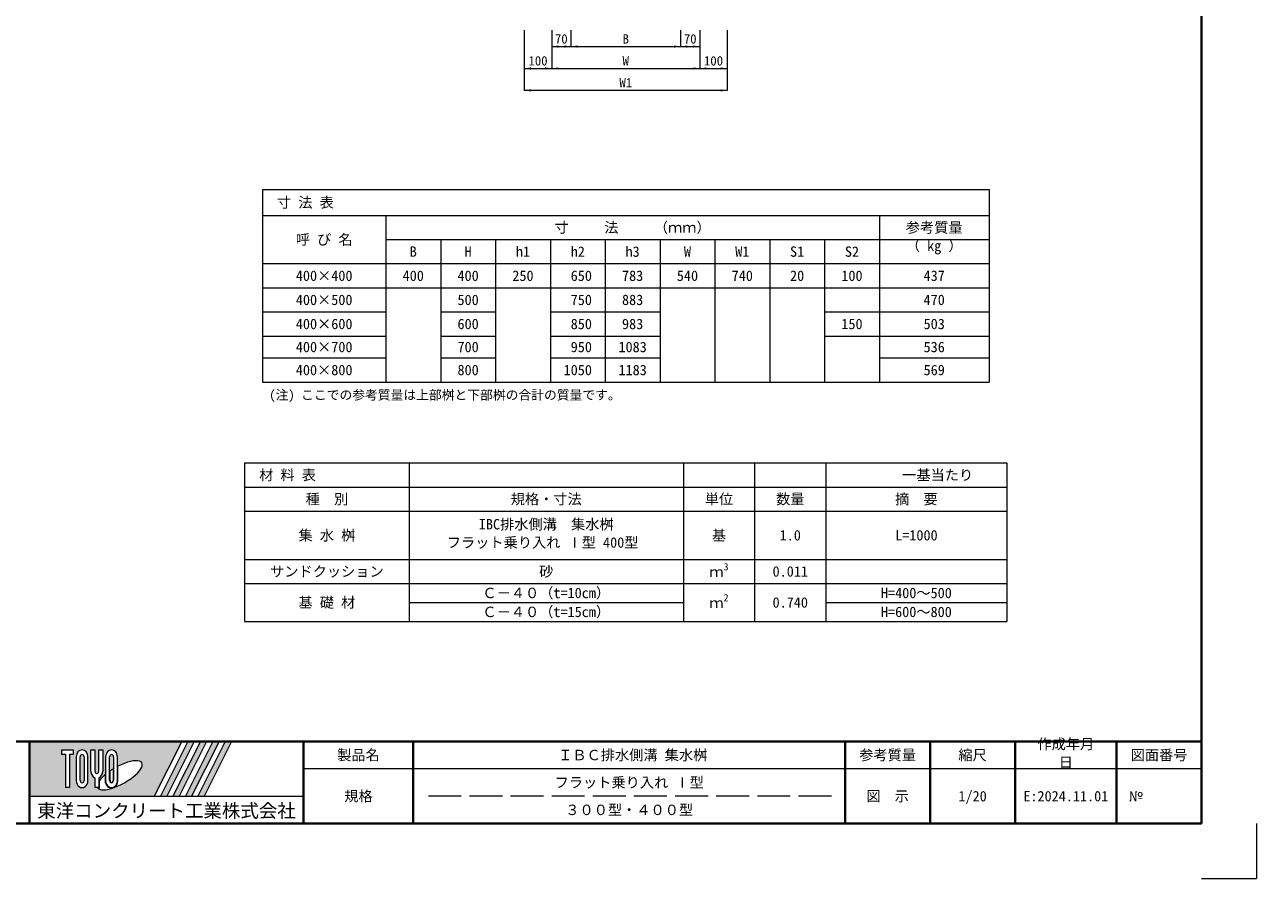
# Model space of a CAD drawing. Units: millimetres at full size, sheet at 1:20. Extents: x 0 to 8400, y 0 to 13400.
# Drawn here: x 3908 to 8400, y 7460 to 10575 of the extents above; entities that cross this region are included whole.
import ezdxf
from ezdxf.enums import TextEntityAlignment as Align

# ---------------------------------------------------------------- set-up
doc = ezdxf.new("R2010")
doc.units = ezdxf.units.MM
doc.header["$LTSCALE"] = 20
doc.linetypes.add('DASHED', pattern=[7.5, 6, -1.5])
for name, color, linetype, lineweight in [('Defpoints_3', 8, 'Continuous', 0), ('図枠', 7, 'Continuous', 5), ('寸法・材料表', 7, 'Continuous', 13), ('寸法線', 7, 'Continuous', 13), ('補助線', 8, 'Continuous', 20)]:
    doc.layers.add(name, color=color, linetype=linetype, lineweight=lineweight)
doc.styles.add('ＭＳ ゴシック', font='')
doc.styles.get('ＭＳ ゴシック').set_extended_font_data('MS Gothic')

# ---------------------------------------------------------------- blocks, each defined once
blk = doc.blocks.new('filled_arrow')
at = {"color": 0, "linetype": 'Continuous', "lineweight": -2}
blk.add_solid([(7.5, 1.25), (0, 0), (7.5, -1.25)], dxfattribs=at)

msp = doc.modelspace()

# ---------------------------------------------------------------- hatches: boundary and pattern name
at = {"layer": '図枠'}
h = msp.add_hatch(color=256, dxfattribs=at)
h.paths.add_polyline_path([(3925, 7959.96), (3925, 7759.96), (4380.31, 7759.96), (4480.31, 7959.96)])
edge = h.paths.add_edge_path(flags=16)
edge.add_ellipse((4254.45, 7836.13), major_axis=(80.81, 45.23), ratio=0.3471473, start_angle=-144.31122, end_angle=72.1899, ccw=False)
edge.add_ellipse((4224.52, 7816.6), major_axis=(0, 27.5), ratio=0.8463542, start_angle=-160.70346, end_angle=-90)
edge.add_line((4247.8, 7816.6), (4247.8, 7869.02))
edge = h.paths.add_edge_path(flags=16)
edge.add_ellipse((4224.52, 7903.33), major_axis=(0, 25.38), ratio=0.8463542, start_angle=-90, end_angle=90, ccw=False)
edge.add_line((4246.01, 7903.33), (4246.01, 7816.6))
edge.add_ellipse((4224.52, 7816.6), major_axis=(0, 25.38), ratio=0.8463542, start_angle=90, end_angle=-90, ccw=False)
edge.add_line((4203.04, 7816.6), (4203.04, 7903.33))
edge = h.paths.add_edge_path(flags=16)
edge.add_line((4231.69, 7903.33), (4231.69, 7816.6))
edge.add_ellipse((4224.52, 7816.6), major_axis=(0, 8.46), ratio=0.8463542, start_angle=90, end_angle=-90, ccw=False)
edge.add_line((4217.36, 7816.6), (4217.36, 7903.33))
edge.add_ellipse((4224.52, 7903.33), major_axis=(0, 8.46), ratio=0.8463542, start_angle=-90, end_angle=90, ccw=False)
edge = h.paths.add_edge_path(flags=16)
edge.add_line((4229.9, 7859), (4229.9, 7816.6))
edge.add_ellipse((4224.52, 7816.6), major_axis=(0, 6.35), ratio=0.8463542, start_angle=90, end_angle=-90, ccw=False)
edge.add_line((4219.15, 7816.6), (4219.15, 7852.06))
edge.add_ellipse((4254.45, 7836.13), major_axis=(80.81, 45.23), ratio=0.3471473, start_angle=107.79174, end_angle=126.47132, ccw=False)
edge = h.paths.add_edge_path(flags=16)
edge.add_ellipse((4170.81, 7850.97), major_axis=(0, 25.38), ratio=0.8463542, start_angle=-163.34117, end_angle=-90, ccw=False)
edge.add_line((4177.97, 7827.04), (4177.97, 7791.21))
edge.add_line((4177.97, 7791.21), (4163.65, 7791.21))
edge.add_line((4163.65, 7791.21), (4163.65, 7827.04))
edge.add_ellipse((4170.81, 7850.97), major_axis=(0, 25.38), ratio=0.8463542, start_angle=90, end_angle=163.34117, ccw=False)
edge.add_line((4149.33, 7850.97), (4149.33, 7928.71))
edge.add_line((4149.33, 7928.71), (4163.65, 7928.71))
edge.add_line((4163.65, 7928.71), (4163.65, 7850.97))
edge.add_ellipse((4170.81, 7850.97), major_axis=(0, 8.46), ratio=0.8463542, start_angle=90, end_angle=-90)
edge.add_line((4177.97, 7850.97), (4177.97, 7928.71))
edge.add_line((4177.97, 7928.71), (4192.3, 7928.71))
edge.add_line((4192.3, 7928.71), (4192.3, 7850.97))
edge = h.paths.add_edge_path(flags=16)
edge.add_line((4201.25, 7838.49), (4201.25, 7816.6))
edge.add_ellipse((4224.52, 7816.6), major_axis=(0, 27.5), ratio=0.8463542, start_angle=90, end_angle=-171.54427)
edge.add_ellipse((4254.45, 7836.13), major_axis=(80.81, 45.23), ratio=0.3471473, start_angle=-178.64954, end_angle=-148.29244, ccw=False)
edge.add_line((4174.89, 7789.1), (4179.76, 7789.1))
edge.add_line((4179.76, 7789.1), (4179.76, 7815.91))
edge.add_ellipse((4254.45, 7836.13), major_axis=(80.81, 45.23), ratio=0.3471473, start_angle=148.21912, end_angle=165.90812, ccw=False)
edge = h.paths.add_edge_path(flags=16)
edge.add_ellipse((4117.1, 7903.33), major_axis=(0, 25.38), ratio=0.8463542, start_angle=-90, end_angle=90, ccw=False)
edge.add_line((4138.59, 7903.33), (4138.59, 7816.6))
edge.add_ellipse((4117.1, 7816.6), major_axis=(0, 25.38), ratio=0.8463542, start_angle=90, end_angle=-90, ccw=False)
edge.add_line((4095.62, 7816.6), (4095.62, 7903.33))
edge = h.paths.add_edge_path(flags=16)
edge.add_line((4124.26, 7903.33), (4124.26, 7816.6))
edge.add_ellipse((4117.1, 7816.6), major_axis=(0, 8.46), ratio=0.8463542, start_angle=90, end_angle=-90, ccw=False)
edge.add_line((4109.94, 7816.6), (4109.94, 7903.33))
edge.add_ellipse((4117.1, 7903.33), major_axis=(0, 8.46), ratio=0.8463542, start_angle=-90, end_angle=90, ccw=False)
h.paths.add_polyline_path([(4084.88, 7928.71), (4084.88, 7911.79), (4070.55, 7911.79), (4070.55, 7791.21), (4056.23, 7791.21), (4056.23, 7911.79), (4041.91, 7911.79), (4041.91, 7928.71)], flags=16)
for points in [[(4403, 7759.96), (4425.69, 7759.96), (4525.69, 7959.96), (4503, 7959.96)], [(4571.06, 7959.96), (4548.38, 7959.96), (4448.38, 7759.96), (4471.06, 7759.96)], [(4616.44, 7959.96), (4593.75, 7959.96), (4493.75, 7759.96), (4516.44, 7759.96)], [(4661.81, 7959.96), (4639.12, 7959.96), (4539.12, 7759.96), (4561.81, 7759.96)]]:
    msp.add_hatch(color=256, dxfattribs=at).paths.add_polyline_path(points)

# ---------------------------------------------------------------- linework, layer by layer
at = {"layer": 'Defpoints_3'}
for p, q in [((4775, 9973.91), (7425, 9973.91)), ((4775, 9973.91), (4775, 9878.91)), ((7425, 9973.91), (7425, 9878.91)), ((7025, 9790.91), (7425, 9790.91)), ((5225, 9614.91), (5425, 9614.91)), ((5625, 9614.91), (5825, 9614.91)), ((6225, 9614.91), (7025, 9614.91)), ((6825, 9438.91), (7025, 9438.91)), ((4710, 8975.92), (7490, 8975.92)), ((4710, 8975.92), (4710, 8887.92)), ((5310, 8975.92), (5310, 8887.92)), ((6310, 8975.92), (6310, 8887.92)), ((6570, 8975.92), (6570, 8887.92)), ((6830, 8975.92), (6830, 8887.92)), ((7490, 8975.92), (7490, 8887.92))]:
    msp.add_line(p, q, dxfattribs=at)
at = {"layer": 'Defpoints_3', "color": 7, "lineweight": 13}
for p in [(8400, 7659.96), (8200, 7459.96)]:
    msp.add_line(p, (8400, 7459.96), dxfattribs=at)
at = {"layer": '図枠', "lineweight": 40}
for p, q in [((8200, 7659.96), (8200, 13199.96)), ((400, 7959.96), (8200, 7959.96)), ((3925, 7659.96), (3925, 7959.96)), ((4925, 7659.96), (4925, 7959.96)), ((5325, 7659.96), (5325, 7959.96)), ((6900, 7659.96), (6900, 7959.96)), ((7210, 7659.96), (7210, 7959.96)), ((7520, 7659.96), (7520, 7959.96)), ((7890, 7659.96), (7890, 7959.96)), ((400, 7659.96), (8200, 7659.96))]:
    msp.add_line(p, q, dxfattribs=at)
at = {"layer": '図枠'}
for p, q in [((3925, 7959.96), (4480.31, 7959.96)), ((4480.31, 7959.96), (4380.31, 7759.96)), ((4503, 7959.96), (4403, 7759.96)), ((4525.69, 7959.96), (4425.69, 7759.96)), ((4548.38, 7959.96), (4448.38, 7759.96)), ((4571.06, 7959.96), (4471.06, 7759.96)), ((4593.75, 7959.96), (4493.75, 7759.96)), ((4503, 7959.96), (4525.69, 7959.96)), ((4616.44, 7959.96), (4516.44, 7759.96)), ((4639.12, 7959.96), (4539.12, 7759.96)), ((4548.38, 7959.96), (4571.06, 7959.96)), ((4661.81, 7959.96), (4561.81, 7759.96)), ((4593.75, 7959.96), (4616.44, 7959.96)), ((4639.12, 7959.96), (4661.81, 7959.96)), ((4041.91, 7928.71), (4041.91, 7911.79)), ((4041.91, 7928.71), (4084.88, 7928.71)), ((4056.23, 7911.79), (4041.91, 7911.79)), ((4056.23, 7911.79), (4056.23, 7791.21)), ((4070.55, 7911.79), (4070.55, 7791.21)), ((4084.88, 7911.79), (4070.55, 7911.79)), ((4084.88, 7928.71), (4084.88, 7911.79)), ((4149.33, 7928.71), (4163.65, 7928.71)), ((4149.33, 7850.97), (4149.33, 7928.71)), ((4163.65, 7928.71), (4163.65, 7850.97)), ((4177.97, 7928.71), (4192.3, 7928.71)), ((4177.97, 7850.97), (4177.97, 7928.71)), ((4192.3, 7928.71), (4192.3, 7850.97)), ((4095.62, 7903.33), (4095.62, 7816.6)), ((4109.94, 7816.6), (4109.94, 7903.33)), ((4124.26, 7903.33), (4124.26, 7816.6)), ((4138.59, 7816.6), (4138.59, 7903.33)), ((4203.04, 7903.33), (4203.04, 7816.6)), ((4217.36, 7816.6), (4217.36, 7903.33)), ((4231.69, 7903.33), (4231.69, 7816.6)), ((4246.01, 7816.6), (4246.01, 7903.33)), ((4247.8, 7816.6), (4247.8, 7869.02)), ((4163.65, 7827.04), (4163.65, 7791.21)), ((4177.97, 7827.04), (4177.97, 7791.21)), ((4201.25, 7838.49), (4201.25, 7816.6)), ((4219.15, 7816.6), (4219.15, 7852.06)), ((4229.9, 7859), (4229.9, 7816.6)), ((4070.55, 7791.21), (4056.23, 7791.21)), ((4177.97, 7791.21), (4163.65, 7791.21)), ((4174.89, 7789.1), (4179.76, 7789.1)), ((4179.76, 7815.91), (4179.76, 7789.1)), ((3925, 7759.96), (4380.31, 7759.96)), ((4403, 7759.96), (4425.69, 7759.96)), ((4448.38, 7759.96), (4471.06, 7759.96)), ((4493.75, 7759.96), (4516.44, 7759.96)), ((4539.12, 7759.96), (4561.81, 7759.96))]:
    msp.add_line(p, q, dxfattribs=at)
at = {"layer": '図枠', "lineweight": 13}
msp.add_line((8200, 7859.96), (4925, 7859.96), dxfattribs=at)
at = {"layer": '図枠', "linetype": 'DASHED', "lineweight": 9}
msp.add_line((6850, 7759.96), (5375, 7759.96), dxfattribs=at)
at = {"layer": '図枠'}
for centre, major_axis, ratio, start_param, end_param in [((4117.1, 7903.33), (0, 25.38), 0.846354, 4.712389, 7.8539816), ((4117.1, 7903.33), (0, 8.46), 0.846354, 4.712389, 7.8539816), ((4224.52, 7903.33), (0, 25.38), 0.846354, 4.712389, 7.8539816), ((4224.52, 7903.33), (0, 8.46), 0.846354, 4.712389, 7.8539816), ((4254.45, 7836.13), (80.81, 45.23), 0.347147, 4.2621853, 7.7429163), ((4170.81, 7850.97), (0, 25.38), 0.846354, 1.5707963, 2.8017557), ((4170.81, 7850.97), (0, 8.46), 0.846354, 1.5707963, 4.712389), ((4170.81, 7850.97), (0, 25.38), 0.846354, 3.4814296, 4.712389), ((4254.45, 7836.13), (80.81, 45.23), 0.347147, 2.0815197, 2.5155126), ((4254.45, 7836.13), (80.81, 45.23), 0.347147, 1.6817405, 1.8219833), ((4117.1, 7816.6), (0, 25.38), 0.846354, 1.5707963, 4.712389), ((4117.1, 7816.6), (0, 8.46), 0.846354, 1.5707963, 4.712389), ((4254.45, 7836.13), (80.81, 45.23), 0.347147, 3.2093975, 4.2004451), ((4224.52, 7816.6), (0, 27.5), 0.846354, 1.5707963, 3.3154679), ((4224.52, 7816.6), (0, 25.38), 0.846354, 1.5707963, 4.712389), ((4224.52, 7816.6), (0, 8.46), 0.846354, 1.5707963, 4.712389), ((4224.52, 7816.6), (0, 6.35), 0.846354, 1.5707963, 4.712389), ((4224.52, 7816.6), (0, 27.5), 0.846354, 3.5338438, 4.712389)]:
    msp.add_ellipse(centre, major_axis=major_axis, ratio=ratio, start_param=start_param, end_param=end_param, dxfattribs=at)
at = {"layer": '寸法・材料表'}
for p, q in [((4775, 9878.91), (7425, 9878.91)), ((4775, 9878.91), (4775, 9270.91)), ((5225, 9878.91), (5225, 9270.91)), ((7025, 9878.91), (7025, 9270.91)), ((7425, 9878.91), (7425, 9270.91)), ((5225, 9790.91), (7025, 9790.91)), ((5425, 9790.91), (5425, 9270.91)), ((5625, 9790.91), (5625, 9270.91)), ((5825, 9790.91), (5825, 9270.91)), ((6025, 9790.91), (6025, 9270.91)), ((6225, 9790.91), (6225, 9270.91)), ((6425, 9790.91), (6425, 9270.91)), ((6625, 9790.91), (6625, 9270.91)), ((6825, 9790.91), (6825, 9270.91)), ((4775, 9702.91), (7425, 9702.91)), ((4775, 9614.91), (5225, 9614.91)), ((5425, 9614.91), (5625, 9614.91)), ((5825, 9614.91), (6225, 9614.91)), ((7025, 9614.91), (7425, 9614.91)), ((4775, 9526.91), (5225, 9526.91)), ((5425, 9526.91), (5625, 9526.91)), ((5825, 9526.91), (6225, 9526.91)), ((6825, 9526.91), (7425, 9526.91)), ((4775, 9438.91), (5225, 9438.91)), ((5425, 9438.91), (5625, 9438.91)), ((5825, 9438.91), (6225, 9438.91)), ((7025, 9438.91), (7425, 9438.91)), ((4775, 9358.91), (5225, 9358.91)), ((5425, 9358.91), (5625, 9358.91)), ((5825, 9358.91), (6225, 9358.91)), ((7025, 9358.91), (7425, 9358.91)), ((4775, 9270.91), (7425, 9270.91)), ((4710, 8887.92), (7490, 8887.92)), ((4710, 8887.92), (4710, 8397.79)), ((5310, 8887.92), (5310, 8397.79)), ((6310, 8887.92), (6310, 8397.79)), ((6570, 8887.92), (6570, 8397.79)), ((6830, 8887.92), (6830, 8397.79)), ((7490, 8887.92), (7490, 8397.79)), ((4710, 8799.92), (7490, 8799.92)), ((4710, 8623.92), (7490, 8623.92)), ((4710, 8535.92), (7490, 8535.92)), ((5310, 8466.86), (6310, 8466.86)), ((6830, 8466.86), (7490, 8466.86)), ((4710, 8397.79), (7490, 8397.79))]:
    msp.add_line(p, q, dxfattribs=at)
at = {"layer": '寸法線'}
for p, q in [((5730, 10555.09), (5730, 10415.09)), ((5730, 10555.09), (5730, 10335.09)), ((5830, 10555.09), (5830, 10495.09)), ((5830, 10555.09), (5830, 10415.09)), ((5830, 10555.09), (5830, 10415.09)), ((5900, 10555.09), (5900, 10495.09)), ((5900, 10555.09), (5900, 10495.09)), ((6300, 10555.09), (6300, 10495.09)), ((6300, 10555.09), (6300, 10495.09)), ((6370, 10555.09), (6370, 10495.09)), ((6370, 10555.09), (6370, 10415.09)), ((6370, 10555.09), (6370, 10415.09)), ((6470, 10555.09), (6470, 10415.09)), ((6470, 10555.09), (6470, 10335.09)), ((5830, 10495.09), (5900, 10495.09)), ((5900, 10495.09), (6300, 10495.09)), ((6300, 10495.09), (6370, 10495.09)), ((5730, 10415.09), (5830, 10415.09)), ((5830, 10415.09), (6370, 10415.09)), ((6370, 10415.09), (6470, 10415.09)), ((6470, 10335.09), (5730, 10335.09))]:
    msp.add_line(p, q, dxfattribs=at)
at = {"layer": '補助線', "lineweight": 13}
msp.add_line((3925, 7759.96), (4925, 7759.96), dxfattribs=at)

# ---------------------------------------------------------------- block references
at = {"layer": '寸法線', "xscale": 3.2, "yscale": 3.2}
for p in [(5830, 10495.09), (5900, 10495.09), (6300, 10495.09), (5730, 10415.09), (5830, 10415.09), (6370, 10415.09), (5730, 10335.09)]:
    msp.add_blockref('filled_arrow', p, dxfattribs=at)
at = {"layer": '寸法線', "xscale": 3.2, "yscale": 3.2, "rotation": 180}
for p in [(5900, 10495.09), (6300, 10495.09), (6370, 10495.09), (5830, 10415.09), (6370, 10415.09), (6470, 10415.09), (6470, 10335.09)]:
    msp.add_blockref('filled_arrow', p, dxfattribs=at)

# ---------------------------------------------------------------- texts
at = {"layer": '図枠', "style": 'ＭＳ ゴシック'}
for s, p in [('作成年月', (7601.4, 7969.2)), ('日', (7679.1, 7902.53))]:
    msp.add_text(s, height=37.98, dxfattribs=at).set_placement(p, align=Align.TOP_LEFT)
for s, height, p in [('製品名', 37.98, (5125, 7909.96)), (' ＩＢＣ排水側溝 集水桝', 37.98, (6112.5, 7909.96)), ('参考質量', 37.98, (7055, 7909.96)), ('縮尺', 37.98, (7365, 7909.96)), ('図面番号', 37.98, (8045, 7909.96)), ('フラット乗り入れ Ⅰ型', 37.98, (6112.5, 7809.96)), ('規格', 37.98, (5125, 7759.96)), ('図\u3000示', 37.98, (7055, 7759.96)), ('1/20', 37.98, (7365, 7759.96)), ('E:2024.11.01', 37.98, (7705, 7759.96)), ('東洋コンクリート工業株式会社', 49.37, (4425, 7706.84)), ('３００型・４００型', 37.98, (6112.5, 7709.96))]:
    msp.add_text(s, height=height, dxfattribs=at).set_placement(p, align=Align.MIDDLE_CENTER)
msp.add_text('№', height=37.98, dxfattribs=at).set_placement((7934.35, 7759.96), align=Align.MIDDLE_LEFT)
at = {"layer": '寸法・材料表', "style": 'ＭＳ ゴシック'}
for s, p in [('\u3000寸 法 表  ', (4776.2, 9926.41)), ('\u3000材 料 表', (4711.2, 8931.92))]:
    msp.add_text(s, height=37.98, dxfattribs=at).set_placement(p, align=Align.MIDDLE_LEFT)
for s, p in [('寸\u3000   法\u3000   （ｍｍ）', (6125, 9834.91)), ('参考質量', (7225, 9834.91)), ('呼 び 名', (5000, 9790.91)), ('B', (5325, 9746.91)), ('H', (5525, 9746.91)), ('h1', (5725, 9746.91)), ('h2', (5925, 9746.91)), ('h3', (6125, 9746.91)), ('W', (6325, 9746.91)), ('W1', (6525, 9746.91)), ('S1', (6725, 9746.91)), ('S2', (6925, 9746.91)), ('400×400', (5000, 9658.91)), ('400', (5325, 9658.91)), ('400', (5525, 9658.91)), ('250', (5725, 9658.91)), (' 650', (5925, 9658.91)), ('783', (6125, 9658.91)), ('540', (6325, 9658.91)), ('740', (6525, 9658.91)), ('20', (6725, 9658.91)), ('100', (6925, 9658.91)), ('437', (7225, 9658.91)), ('400×500', (5000, 9570.91)), ('500', (5525, 9570.91)), (' 750', (5925, 9570.91)), ('883', (6125, 9570.91)), ('470', (7225, 9570.91)), ('400×600', (5000, 9482.91)), ('600', (5525, 9482.91)), (' 850', (5925, 9482.91)), ('983', (6125, 9482.91)), ('150', (6925, 9482.91)), ('503', (7225, 9482.91)), ('400×700', (5000, 9398.91)), ('700', (5525, 9398.91)), (' 950', (5925, 9398.91)), ('1083', (6125, 9398.91)), ('536', (7225, 9398.91)), ('400×800', (5000, 9314.91)), ('800', (5525, 9314.91)), ('1050', (5925, 9314.91)), ('1183', (6125, 9314.91)), ('569', (7225, 9314.91)), ('\u3000\u3000\u3000一基当たり', (7160, 8931.92)), ('種\u3000別', (5010, 8843.92)), ('規格・寸法', (5810, 8843.92)), ('単位', (6440, 8843.92)), ('数量', (6700, 8843.92)), ('摘\u3000要', (7160, 8843.92)), ('集 水 桝', (5010, 8711.92)), ('基', (6440, 8711.92)), ('1.0', (6700, 8711.92)), ('L=1000', (7160, 8711.92)), ('サンドクッション', (5010, 8579.92)), ('砂', (5810, 8579.92)), ('0.011', (6700, 8579.92)), ('基 礎 材', (5010, 8466.86)), ('Ｃ－４０（t=10cm）', (5810, 8501.39)), ('H=400～500', (7160, 8501.39)), ('Ｃ－４０（t=15cm）', (5810, 8432.32)), ('0.740', (6700, 8466.86)), ('H=600～800', (7160, 8432.32))]:
    msp.add_text(s, height=37.98, dxfattribs=at).set_placement(p, align=Align.MIDDLE_CENTER)
msp.add_text('（ kg ）', height=37.98, dxfattribs=at).set_placement((7225, 9737.91), align=Align.BOTTOM_CENTER)
for s, height, p in [('(注) ここでの参考質量は上部桝と下部桝の合計の質量です。', 34.18, (4799.57, 9196.71)), ('ｍ', 37.98, (6405.03, 8547.79)), ('3', 26.58, (6456.84, 8575.79)), ('2', 26.58, (6456.84, 8462.73)), ('ｍ', 37.98, (6405.03, 8434.73))]:
    msp.add_text(s, height=height, dxfattribs=at).set_placement(p, align=Align.BOTTOM_LEFT)
for s, p in [('IBC排水側溝\u3000集水桝', (5563.95, 8771.16)), ('フラット乗り入れ Ⅰ型 400型 ', (5447.4, 8704.49))]:
    msp.add_text(s, height=37.98, dxfattribs=at).set_placement(p, align=Align.TOP_LEFT)
at = {"layer": '寸法線', "style": 'ＭＳ ゴシック'}
for s, p in [('70', (5865, 10523.09)), ('B', (6100, 10523.09)), ('70', (6335, 10523.09)), ('100', (5780, 10443.09)), ('W', (6100, 10443.09)), ('100', (6420, 10443.09)), ('W1', (6100, 10363.09))]:
    msp.add_text(s, height=34.18, dxfattribs=at).set_placement(p, align=Align.MIDDLE_CENTER)

doc.saveas('drawing.dxf')
